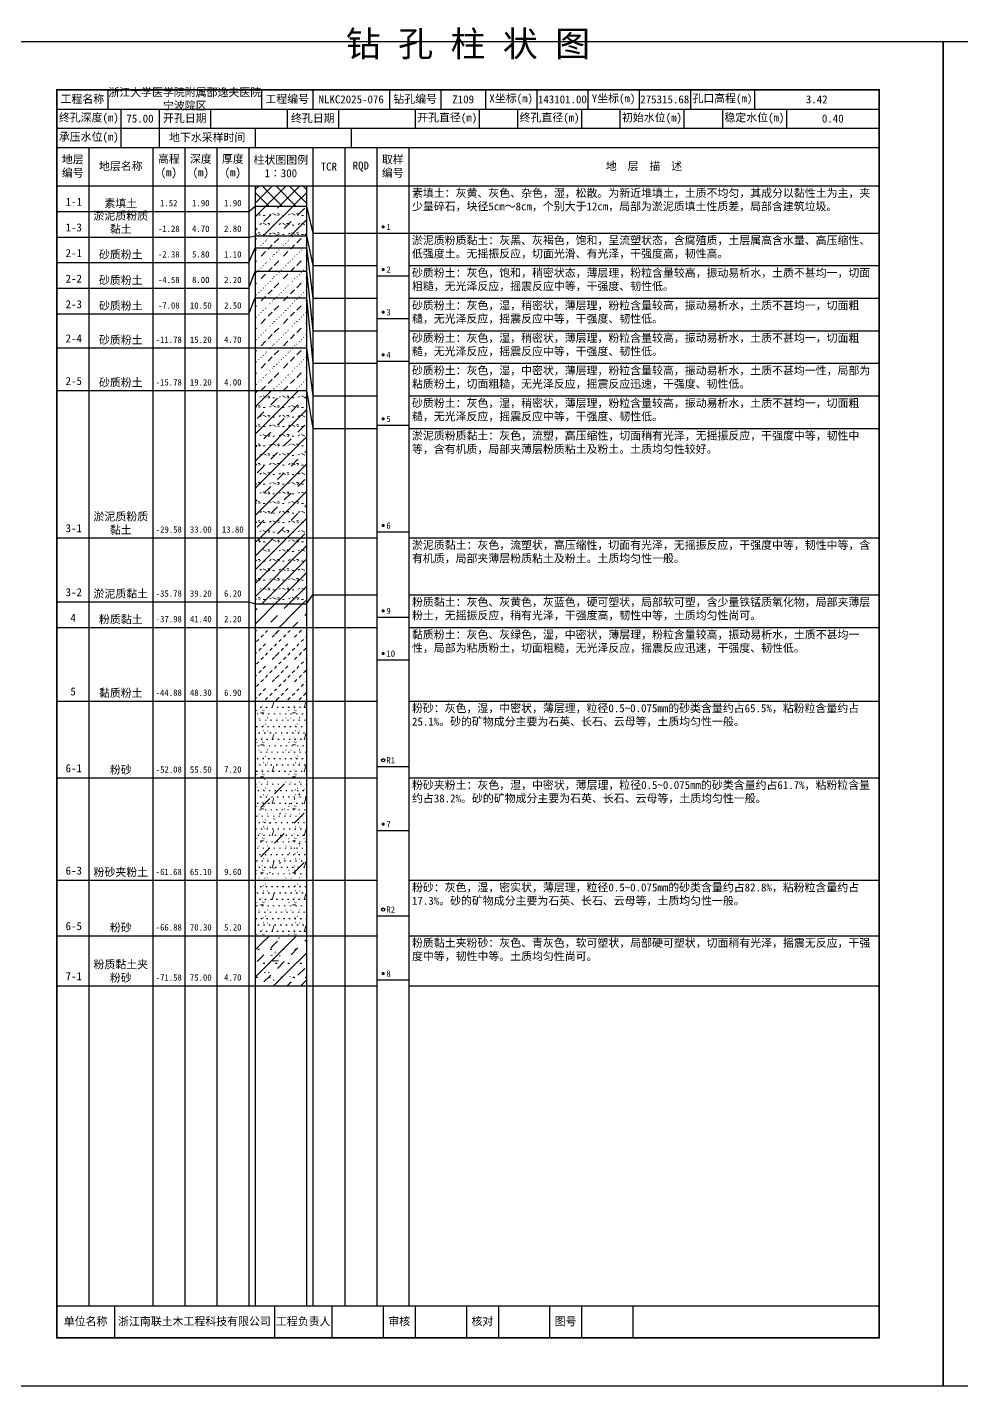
# Model space of a CAD drawing. Extents: x 297 to 65340, y 0 to 425.
# Drawn here: x 64756.7 to 65048.8, y 0 to 424.6 of the extents above; entities that cross this region are included whole.
import ezdxf
from ezdxf.enums import TextEntityAlignment as Align

# ---------------------------------------------------------------- set-up
doc = ezdxf.new("R2010")
doc.units = 0
doc.layers.get('0').update_dxf_attribs({"linetype": 'CONTINUOUS'})
doc.layers.add('FRAME', color=7, linetype='CONTINUOUS')
doc.layers.add('STRATUM', color=7, linetype='CONTINUOUS')
doc.layers.add('HATCH', color=7, linetype='CONTINUOUS', lineweight=13)
doc.styles.add('ST', font='')
doc.styles.get('ST').set_extended_font_data('SimSun')
pattern_1 = [(45, (0, 0), (-4.2426407, 4.2426407), [10, 0]), (45, (1.061, -3.182), (-2.12132034, 6.36396103), [3, -3]), (26.565, (1.0741, -0.2536), (5.99982296, 5.99981224), [0.567, -12.849]), (0, (0.507, -0.2536), (0, 6), [0.567, -5.433]), (26.565, (-1.5813, 0), (5.99982296, 5.99981224), [0.567, -12.849]), (0, (-1.074, 0.2536), (0, 6), [0.567, -5.433]), (153.435, (0.5071, -0.2536), (-5.9998176, -5.36e-06), [1.134, -12.2826]), (26.565, (4.0741, 2.7464), (5.99982296, 5.99981224), [0.567, -12.849]), (0, (3.507, 2.7464), (0, 6), [0.567, -5.433]), (26.565, (1.4187, 3), (5.99982296, 5.99981224), [0.567, -12.849]), (0, (1.926, 3.2536), (0, 6), [0.567, -5.433]), (153.435, (3.5071, 2.7464), (-5.9998176, -5.36e-06), [1.134, -12.2826])]
pattern_2 = [(45.000006, (0, 0), (-7.3e-07, 6.99998237), [1.971956, -7.927535]), (45.000006, (2.813, 2.829), (-7.3e-07, 6.99998237), [1.99367, -7.905828]), (45.000006, (5.0675, 5.082), (-7.3e-07, 6.99998237), [1.813609, -8.085882]), (26.565052, (0, 3.5), (7.00000042, 7.00000017), [0.0965, -15.555976]), (36.869899, (0.7, 4.2), (6.999999835, 7.000000165), [0.197747, -34.802253]), (315.00001, (3.5, 6.976), (6.99998237, 1.22e-06), [0.033054, -9.866441]), (26.565052, (3.5, 0), (7.00000042, 7.00000017), [0.144749, -15.507727]), (26.565052, (4.2, 0.7), (7.00000042, 7.00000017), [0.10528, -15.547196]), (90.000004, (4.55, 1.05), (-7, -5e-07), [0.028767, -6.971233]), (26.565052, (4.9, 1.4), (7.00000042, 7.00000017), [0.091014, -31.213938]), (36.869899, (5.6, 2.1), (6.999999835, 7.000000165), [0.110692, -34.889308]), (45.000002, (6.3, 2.8), (-2.4e-07, 6.99998237), [0.109112, -9.790383]), (315.00001, (6.914, 3.548), (6.99998237, 1.22e-06), [0.033054, -9.866441]), (36.869898, (1.4, 4.9), (6.999999957, 7.000000043), [0.10224, -34.89776]), (53.130103, (2.1, 5.6), (13.999999763, 21.000000158), [0.134384, -34.865616]), (53.130103, (2.8, 6.3), (13.999999763, 21.000000158), [0.126246, -34.873754])]
pattern_3 = [(45, (0, 0), (-4.2426407, 4.2426407), [10, 0]), (45, (1.061, -3.182), (-2.12132034, 6.36396103), [3, -3])]
pattern_4 = [(82.875, (-0.8346, -1.206), (0.00036925, 10.000176442), [0.08929, -80.53371]), (143.13, (-0.7336, -1.2818), (-29.99996427, 20.00005359), [0.12627, -49.87373]), (172.875, (-0.5564, -1.304), (-70.000245666, 9.999660329), [0.17857, -80.44443]), (206.565, (-0.378, -1.2147), (-9.99970493, -9.99968706), [0.19954, -22.16046]), (243.435, (-0.2887, -1.0363), (8.93e-06, -9.999696), [0.19954, -22.16146]), (255.964, (-0.1994, -0.679), (-0.000200045, -9.99950129), [0.36813, -40.86287]), (255.964, (0.1106, 0.561), (-0.000200045, -9.99950129), [1.27838, -39.95262]), (255.964, (0.179, 0.835), (-0.000200045, -9.99950129), [0.28235, -40.94865]), (216.87, (0.3694, 1.0892), (-9.999982136, -10.000017864), [0.12627, -49.87373]), (243.435, (0.2683, 1.0135), (8.93e-06, -9.999696), [0.19954, -22.16146]), (206.565, (0.548, 1.1785), (-9.99970493, -9.99968706), [0.19954, -22.16046]), (172.875, (0.725, 1.1563), (-70.000245666, 9.999660329), [0.17857, -80.44443]), (143.13, (0.826, 1.0806), (-29.99996427, 20.00005359), [0.12627, -49.87373]), (82.875, (0.815, 0.992), (0.00036925, 10.000176442), [0.08929, -80.53371]), (0, (-0.33, 0.34), (0, 10), [0.89286, -9.10714]), (0, (0.025, 0), (1, 2), [0, -1.75]), (0, (0, 0.025), (1, 2), [0, -1.75]), (0, (0, 0), (1, 2), [0, -1.75]), (0, (-0.025, 0), (1, 2), [0, -1.75]), (0, (0, -0.025), (1, 2), [0, -1.75])]

# ---------------------------------------------------------------- blocks, each defined once
blk = doc.blocks.new('SolidCircle')
at = {"const_width": 0.5}
blk.add_lwpolyline([(-0.25, 0, 1), (0.25, 0, 1)], format="xyb", close=True, dxfattribs=at)

msp = doc.modelspace()

# ---------------------------------------------------------------- hatches: boundary and pattern name
at = {"layer": 'HATCH'}
h = msp.add_hatch(dxfattribs=at)
h.set_pattern_fill('STT', color=256, style=0)
h.set_pattern_definition([(45, (0, 0), (-2.12132034, 2.12132034), [10, 0]), (135, (0, 0), (-2.12132034, -2.12132034), [10, 0])])
h.paths.add_polyline_path([(64844, 375), (64828, 375), (64828, 368.67), (64844, 368.67)])
h = msp.add_hatch(dxfattribs=at)
h.set_pattern_fill('YNFNT', color=256, style=0)
h.set_pattern_definition(pattern_1)
h.paths.add_polyline_path([(64844, 368.67), (64828, 368.67), (64828, 359.33), (64844, 359.33)])
h = msp.add_hatch(dxfattribs=at)
h.set_pattern_fill('SZFT', color=256, style=0)
h.set_pattern_definition(pattern_2)
h.paths.add_polyline_path([(64844, 359.33), (64828, 359.33), (64828, 355.67), (64844, 355.67)])
h = msp.add_hatch(dxfattribs=at)
h.set_pattern_fill('SZFT', color=256, style=0)
h.set_pattern_definition(pattern_2)
h.paths.add_polyline_path([(64844, 355.67), (64828, 355.67), (64828, 348.33), (64844, 348.33)])
h = msp.add_hatch(dxfattribs=at)
h.set_pattern_fill('SZFT', color=256, style=0)
h.set_pattern_definition(pattern_2)
h.paths.add_polyline_path([(64844, 348.33), (64828, 348.33), (64828, 340), (64844, 340)])
h = msp.add_hatch(dxfattribs=at)
h.set_pattern_fill('SZFT', color=256, style=0)
h.set_pattern_definition(pattern_2)
h.paths.add_polyline_path([(64844, 340), (64828, 340), (64828, 324.33), (64844, 324.33)])
h = msp.add_hatch(dxfattribs=at)
h.set_pattern_fill('SZFT', color=256, style=0)
h.set_pattern_definition(pattern_2)
h.paths.add_polyline_path([(64844, 324.33), (64828, 324.33), (64828, 311), (64844, 311)])
h = msp.add_hatch(dxfattribs=at)
h.set_pattern_fill('YNFNT', color=256, style=0)
h.set_pattern_definition(pattern_1)
h.paths.add_polyline_path([(64844, 311), (64828, 311), (64828, 265), (64844, 265)])
h = msp.add_hatch(dxfattribs=at)
h.set_pattern_fill('YNNT', color=256, style=0)
h.set_pattern_definition([(45, (0, 0), (-2.12132034, 2.12132034), [10, 0]), (26.565, (1.0741, -0.2536), (5.99982296, 5.99981224), [0.567, -12.849]), (0, (0.507, -0.2536), (0, 6), [0.567, -5.433]), (26.565, (-1.5813, 0), (5.99982296, 5.99981224), [0.567, -12.849]), (0, (-1.074, 0.2536), (0, 6), [0.567, -5.433]), (153.435, (0.5071, -0.2536), (-5.9998176, -5.36e-06), [1.134, -12.2826]), (26.565, (4.0741, 2.7464), (5.99982296, 5.99981224), [0.567, -12.849]), (0, (3.507, 2.7464), (0, 6), [0.567, -5.433]), (26.565, (1.4187, 3), (5.99982296, 5.99981224), [0.567, -12.849]), (0, (1.926, 3.2536), (0, 6), [0.567, -5.433]), (153.435, (3.5071, 2.7464), (-5.9998176, -5.36e-06), [1.134, -12.2826])])
h.paths.add_polyline_path([(64844, 265), (64828, 265), (64828, 244.33), (64844, 244.33)])
h = msp.add_hatch(dxfattribs=at)
h.set_pattern_fill('FZNT', color=256, style=0)
h.set_pattern_definition(pattern_3)
h.paths.add_polyline_path([(64844, 244.33), (64828, 244.33), (64828, 237), (64844, 237)])
h = msp.add_hatch(dxfattribs=at)
h.set_pattern_fill('NZFT', color=256, style=0)
h.set_pattern_definition([(45.000005, (0, 0), (-6e-07, 6.99998237), [0.947297, -8.952198]), (45.000005, (1.4, 1.4), (-6e-07, 6.99998237), [0.986898, -8.912597]), (45.000005, (2.8, 2.8), (-6e-07, 6.99998237), [1.060182, -8.839313]), (45.000005, (4.2, 4.2), (-6e-07, 6.99998237), [0.949178, -8.950318]), (45.000005, (5.6, 5.6), (-6e-07, 6.99998237), [1.036501, -8.862994]), (45.000005, (3.5, 0), (-6e-07, 6.99998237), [1.013348, -8.886147]), (45.000005, (4.9, 1.4), (-6e-07, 6.99998237), [1.078956, -12.120371]), (45.000005, (6.3, 2.8), (-6e-07, 6.99998237), [0.998824, -8.900671]), (45.000003, (0.7, 4.2), (-3.7e-07, 6.99998237), [1.05533, -8.844165]), (45.000003, (2.1, 5.6), (-3.7e-07, 6.99998237), [1.036501, -8.862994])])
h.paths.add_polyline_path([(64844, 237), (64828, 237), (64828, 214), (64844, 214)])
h = msp.add_hatch(dxfattribs=at)
h.set_pattern_fill('FS', color=256, style=0)
h.set_pattern_definition(pattern_4)
h.paths.add_polyline_path([(64844, 214), (64828, 214), (64828, 190), (64844, 190)])
h = msp.add_hatch(dxfattribs=at)
h.set_pattern_fill('FS', color=256, style=0)
h.set_pattern_definition(pattern_4)
h.paths.add_polyline_path([(64844, 190), (64828, 190), (64828, 158), (64844, 158)])
h = msp.add_hatch(dxfattribs=at)
h.set_pattern_fill('SZFT', color=256, scale=2.2, style=0)
h.set_pattern_definition([(45.000006, (0, 0), (-1.6e-06, 15.3999612), [4.3383032, -17.440577]), (45.000006, (6.188, 6.223), (-1.6e-06, 15.3999612), [4.386074, -17.3928216]), (45.000006, (11.148, 11.181), (-1.6e-06, 15.3999612), [3.9899398, -17.7889404]), (26.565052, (0, 7.7), (15.4000009, 15.4000004), [0.2123, -34.2231472]), (36.869899, (1.54, 9.24), (15.39999964, 15.40000036), [0.4350434, -76.5649566]), (315.00001, (7.7, 15.347), (15.3999612, 2.7e-06), [0.0727188, -21.7061702]), (26.565052, (7.7, 0), (15.4000009, 15.4000004), [0.3184478, -34.1169994]), (26.565052, (9.24, 1.54), (15.4000009, 15.4000004), [0.231616, -34.2038312]), (90.000004, (10.01, 2.31), (-15.4, -1e-06), [0.0632874, -15.3367126]), (26.565052, (10.78, 3.08), (15.4000009, 15.4000004), [0.200231, -68.6706636]), (36.869899, (12.32, 4.62), (15.39999964, 15.40000036), [0.2435224, -76.7564776]), (45.000002, (13.86, 6.16), (-5e-07, 15.3999612), [0.2400464, -21.5388426]), (315.00001, (15.211, 7.805), (15.3999612, 2.7e-06), [0.0727188, -21.7061702]), (36.869898, (3.08, 10.78), (15.3999999, 15.4000001), [0.224928, -76.775072]), (53.130103, (4.62, 12.32), (30.79999948, 46.20000035), [0.2956448, -76.7043552]), (53.130103, (6.16, 13.86), (30.79999948, 46.20000035), [0.2777412, -76.7222588])])
h.paths.add_polyline_path([(64844, 190), (64828, 190), (64828, 158), (64844, 158)])
h = msp.add_hatch(dxfattribs=at)
h.set_pattern_fill('FS', color=256, style=0)
h.set_pattern_definition(pattern_4)
h.paths.add_polyline_path([(64844, 158), (64828, 158), (64828, 140.67), (64844, 140.67)])
h = msp.add_hatch(dxfattribs=at)
h.set_pattern_fill('FZNT', color=256, style=0)
h.set_pattern_definition(pattern_3)
h.paths.add_polyline_path([(64844, 140.67), (64828, 140.67), (64828, 125), (64844, 125)])
h = msp.add_hatch(dxfattribs=at)
h.set_pattern_fill('FS', color=256, scale=2.2, style=0)
h.set_pattern_definition([(82.875, (-1.8361, -2.6533), (0.00081235, 22.00038817), [0.196438, -177.174162]), (143.13, (-1.614, -2.82), (-65.9999214, 44.0001179), [0.277794, -109.722206]), (172.875, (-1.224, -2.8687), (-154.00054047, 21.99925272), [0.392854, -176.977746]), (206.565, (-0.831, -2.672), (-21.9993508, -21.9993115), [0.438988, -48.753012]), (243.435, (-0.635, -2.28), (1.96e-05, -21.9993312), [0.438988, -48.755212]), (255.964, (-0.4387, -1.494), (-0.0004401, -21.99890283), [0.809886, -89.898314]), (255.964, (0.2434, 1.2344), (-0.0004401, -21.99890283), [2.812436, -87.895764]), (255.964, (0.394, 1.837), (-0.0004401, -21.99890283), [0.62117, -90.08703]), (216.87, (0.8126, 2.3963), (-21.9999607, -22.0000393), [0.277794, -109.722206]), (243.435, (0.59, 2.23), (1.96e-05, -21.9993312), [0.438988, -48.755212]), (206.565, (1.205, 2.593), (-21.9993508, -21.9993115), [0.438988, -48.753012]), (172.875, (1.595, 2.544), (-154.00054047, 21.99925272), [0.392854, -176.977746]), (143.13, (1.8173, 2.3772), (-65.9999214, 44.0001179), [0.277794, -109.722206]), (82.875, (1.793, 2.1823), (0.00081235, 22.00038817), [0.196438, -177.174162]), (0, (-0.725, 0.748), (0, 22), [1.964292, -20.035708]), (0, (0.055, 0), (2.2, 4.4), [0, -3.85]), (0, (0, 0.055), (2.2, 4.4), [0, -3.85]), (0, (0, 0), (2.2, 4.4), [0, -3.85]), (0, (-0.055, 0), (2.2, 4.4), [0, -3.85]), (0, (0, -0.055), (2.2, 4.4), [0, -3.85])])
h.paths.add_polyline_path([(64844, 140.67), (64828, 140.67), (64828, 125), (64844, 125)])

# ---------------------------------------------------------------- linework, layer by layer
at = {"layer": 'FRAME', "color": 245, "linetype": 'Continuous'}
for points in [[(64746, 0), (65043, 0), (65043, 420), (64746, 420)], [(65043, 0), (65340, 0), (65340, 420), (65043, 420)]]:
    msp.add_lwpolyline(points, close=True, dxfattribs=at)
at = {"layer": 'FRAME', "linetype": 'Continuous', "const_width": 0.5}
msp.add_lwpolyline([(64766, 15), (65023, 15), (65023, 405), (64766, 405)], close=True, dxfattribs=at)
at = {"layer": 'FRAME', "color": 0, "linetype": 'Continuous'}
for points in [[(64782, 405), (64782, 399)], [(64830, 405), (64830, 399)], [(64846, 405), (64846, 399)], [(64870, 405), (64870, 399)], [(64886, 405), (64886, 399)], [(64900, 405), (64900, 399)], [(64916, 405), (64916, 399)], [(64932, 405), (64932, 399)], [(64948, 405), (64948, 399)], [(64964, 405), (64964, 399)], [(64984, 405), (64984, 399)], [(65023, 405), (65023, 399)], [(64766, 399), (65023, 399)], [(64786, 399), (64786, 393)], [(64798, 399), (64798, 393)], [(64814, 399), (64814, 393)], [(64838, 399), (64838, 393)], [(64854, 399), (64854, 393)], [(64878, 399), (64878, 393)], [(64898, 399), (64898, 393)], [(64910, 399), (64910, 393)], [(64930, 399), (64930, 393)], [(64942, 399), (64942, 393)], [(64962, 399), (64962, 393)], [(64974, 399), (64974, 393)], [(64994, 399), (64994, 393)], [(65023, 399), (65023, 393)], [(64766, 393), (65023, 393)], [(64786, 393), (64786, 387)], [(64798, 393), (64798, 387)], [(64828, 393), (64828, 387)], [(64858, 393), (64858, 387)], [(64766, 387), (65023, 387)], [(64776, 387), (64776, 25)], [(64796, 387), (64796, 25)], [(64806, 387), (64806, 25)], [(64816, 387), (64816, 25)], [(64826, 387), (64826, 25)], [(64846, 387), (64846, 25)], [(64856, 387), (64856, 25)], [(64866, 387), (64866, 25)], [(64876, 387), (64876, 25)], [(65023, 387), (65023, 25)], [(64766, 375), (65023, 375)], [(64828, 375), (64828, 25)], [(64844, 375), (64844, 25)], [(64766, 25), (65023, 25)], [(64784, 25), (64784, 15)], [(64834, 25), (64834, 15)], [(64852, 25), (64852, 15)], [(64868, 25), (64868, 15)], [(64878, 25), (64878, 15)], [(64894, 25), (64894, 15)], [(64904, 25), (64904, 15)], [(64920, 25), (64920, 15)], [(64930, 25), (64930, 15)], [(64946, 25), (64946, 15)]]:
    msp.add_lwpolyline(points, dxfattribs=at)
at = {"layer": 'STRATUM', "linetype": 'Continuous'}
for points in [[(64766, 367), (64776, 367)], [(64776, 367), (64796, 367)], [(64796, 367), (64806, 367)], [(64806, 367), (64816, 367)], [(64816, 367), (64826, 367)], [(64826, 367), (64828, 368.67), (64844, 368.67), (64846, 360.23)], [(64766, 359), (64776, 359)], [(64776, 359), (64796, 359)], [(64796, 359), (64806, 359)], [(64806, 359), (64816, 359)], [(64816, 359), (64826, 359)], [(64826, 359), (64828, 359.33), (64844, 359.33), (64846, 350.06)], [(64846, 360.23), (64856, 360.23)], [(64856, 360.23), (64866, 360.23)], [(64866, 360.17), (64876, 360.17)], [(64876, 360.23), (65023, 360.23)], [(64826, 351), (64828, 355.67), (64844, 355.67), (64846, 339.88)], [(64766, 351), (64776, 351)], [(64776, 351), (64796, 351)], [(64796, 351), (64806, 351)], [(64806, 351), (64816, 351)], [(64816, 351), (64826, 351)], [(64826, 343), (64828, 348.33), (64844, 348.33), (64846, 329.7)], [(64846, 350.06), (64856, 350.06)], [(64856, 350.06), (64866, 350.06)], [(64876, 350.06), (65023, 350.06)], [(64866, 346.83), (64876, 346.83)], [(64766, 343), (64776, 343)], [(64776, 343), (64796, 343)], [(64796, 343), (64806, 343)], [(64806, 343), (64816, 343)], [(64816, 343), (64826, 343)], [(64826, 335), (64828, 340), (64844, 340), (64846, 319.53)], [(64846, 339.88), (64856, 339.88)], [(64856, 339.88), (64866, 339.88)], [(64876, 339.88), (65023, 339.88)], [(64766, 335), (64776, 335)], [(64776, 335), (64796, 335)], [(64796, 335), (64806, 335)], [(64806, 335), (64816, 335)], [(64816, 335), (64826, 335)], [(64866, 333.5), (64876, 333.5)], [(64846, 329.7), (64856, 329.7)], [(64856, 329.7), (64866, 329.7)], [(64876, 329.7), (65023, 329.7)], [(64766, 324.33), (64776, 324.33)], [(64776, 324.33), (64796, 324.33)], [(64796, 324.33), (64806, 324.33)], [(64806, 324.33), (64816, 324.33)], [(64816, 324.33), (64826, 324.33)], [(64826, 324.33), (64828, 324.33), (64844, 324.33), (64846, 309.35)], [(64846, 319.53), (64856, 319.53)], [(64856, 319.53), (64866, 319.53)], [(64866, 320.17), (64876, 320.17)], [(64876, 319.53), (65023, 319.53)], [(64766, 311), (64776, 311)], [(64776, 311), (64796, 311)], [(64796, 311), (64806, 311)], [(64806, 311), (64816, 311)], [(64816, 311), (64826, 311)], [(64826, 311), (64828, 311), (64844, 311), (64846, 299.17)], [(64846, 309.35), (64856, 309.35)], [(64856, 309.35), (64866, 309.35)], [(64876, 309.35), (65023, 309.35)], [(64846, 299.17), (64856, 299.17)], [(64856, 299.17), (64866, 299.17)], [(64866, 300.17), (64876, 300.17)], [(64876, 299.17), (65023, 299.17)], [(64766, 265), (64776, 265)], [(64776, 265), (64796, 265)], [(64796, 265), (64806, 265)], [(64806, 265), (64816, 265)], [(64816, 265), (64826, 265)], [(64826, 265), (64828, 265), (64844, 265), (64846, 265)], [(64846, 265), (64856, 265)], [(64856, 265), (64866, 265)], [(64866, 266.83), (64876, 266.83)], [(64876, 265), (65023, 265)], [(64826, 245), (64828, 244.33), (64844, 244.33), (64846, 247.18)], [(64846, 247.18), (64856, 247.18)], [(64856, 247.18), (64866, 247.18)], [(64876, 247.18), (65023, 247.18)], [(64766, 245), (64776, 245)], [(64776, 245), (64796, 245)], [(64796, 245), (64806, 245)], [(64806, 245), (64816, 245)], [(64816, 245), (64826, 245)], [(64866, 240.17), (64876, 240.17)], [(64766, 237), (64776, 237)], [(64776, 237), (64796, 237)], [(64796, 237), (64806, 237)], [(64806, 237), (64816, 237)], [(64816, 237), (64826, 237)], [(64826, 237), (64828, 237), (64844, 237), (64846, 237)], [(64846, 237), (64856, 237)], [(64856, 237), (64866, 237)], [(64876, 237), (65023, 237)], [(64866, 226.83), (64876, 226.83)], [(64766, 214), (64776, 214)], [(64776, 214), (64796, 214)], [(64796, 214), (64806, 214)], [(64806, 214), (64816, 214)], [(64816, 214), (64826, 214)], [(64826, 214), (64828, 214), (64844, 214), (64846, 214)], [(64846, 214), (64856, 214)], [(64856, 214), (64866, 214)], [(64876, 214), (65023, 214)], [(64866, 193.5), (64876, 193.5)], [(64766, 190), (64776, 190)], [(64776, 190), (64796, 190)], [(64796, 190), (64806, 190)], [(64806, 190), (64816, 190)], [(64816, 190), (64826, 190)], [(64826, 190), (64828, 190), (64844, 190), (64846, 190)], [(64846, 190), (64856, 190)], [(64856, 190), (64866, 190)], [(64876, 190), (65023, 190)], [(64866, 173.5), (64876, 173.5)], [(64766, 158), (64776, 158)], [(64776, 158), (64796, 158)], [(64796, 158), (64806, 158)], [(64806, 158), (64816, 158)], [(64816, 158), (64826, 158)], [(64826, 158), (64828, 158), (64844, 158), (64846, 158)], [(64846, 158), (64856, 158)], [(64856, 158), (64866, 158)], [(64876, 158), (65023, 158)], [(64866, 146.83), (64876, 146.83)], [(64766, 140.67), (64776, 140.67)], [(64776, 140.67), (64796, 140.67)], [(64796, 140.67), (64806, 140.67)], [(64806, 140.67), (64816, 140.67)], [(64816, 140.67), (64826, 140.67)], [(64826, 140.67), (64828, 140.67), (64844, 140.67), (64846, 140.67)], [(64846, 140.67), (64856, 140.67)], [(64856, 140.67), (64866, 140.67)], [(64876, 140.67), (65023, 140.67)], [(64766, 125), (64776, 125)], [(64776, 125), (64796, 125)], [(64796, 125), (64806, 125)], [(64806, 125), (64816, 125)], [(64816, 125), (64826, 125)], [(64826, 125), (64828, 125), (64844, 125), (64846, 125)], [(64846, 125), (64856, 125)], [(64856, 125), (64866, 125)], [(64866, 126.83), (64876, 126.83)], [(64876, 125), (65023, 125)]]:
    msp.add_lwpolyline(points, dxfattribs=at)
at = {"layer": 'STRATUM'}
for centre in [(64868, 195.5), (64868, 148.83)]:
    msp.add_circle(centre, 0.5, dxfattribs=at)

# ---------------------------------------------------------------- block references
for p in [(64868, 362.17), (64868, 348.83), (64868, 335.5), (64868, 322.17), (64868, 302.17), (64868, 268.83), (64868, 242.17), (64868, 228.83), (64868, 175.5), (64868, 128.83)]:
    msp.add_blockref('SolidCircle', p, dxfattribs=at)

# ---------------------------------------------------------------- texts
at = {"layer": 'FRAME', "style": 'ST'}
msp.add_text('钻 孔 柱 状 图', height=8, dxfattribs=at).set_placement((64894.5, 413), align=Align.BOTTOM_CENTER)
at = {"layer": 'FRAME', "char_height": 2.5, "attachment_point": 5, "style": 'ST'}
for s, insert, width in [('工程名称', (64774, 402), 16), ('浙江大学医学院附属邵逸夫医院宁波院区', (64806, 402), 48), ('工程编号', (64838, 402), 16), ('钻孔编号', (64878, 402), 16), ('X坐标(m)', (64908, 402), 16), ('Y坐标(m)', (64940, 402), 16), ('孔口高程(m)', (64974, 402), 20), ('NLKC2025-076', (64858, 402), 24), ('Z109', (64893, 402), 14), ('143101.00', (64924, 402), 16), ('275315.68', (64956, 402), 16), ('3.42', (65003.5, 402), 39), ('终孔深度(m)', (64776, 396), 20), ('75.00', (64792, 396), 12), ('开孔日期', (64806, 396), 16), ('终孔日期', (64846, 396), 16), ('开孔直径(m)', (64888, 396), 20), ('终孔直径(m)', (64920, 396), 20), ('初始水位(m)', (64952, 396), 20), ('稳定水位(m)', (64984, 396), 20), ('0.40', (65008.5, 396), 29), ('承压水位(m)', (64776, 390), 20), ('地下水采样时间', (64813, 390), 30), ('地层编号', (64771, 381), 10), ('地层名称', (64786, 381), 20), ('高程\\P(m)', (64801, 381), 10), ('深度\\P(m)', (64811, 381), 10), ('厚度\\P(m)', (64821, 381), 10), ('柱状图图例\\P1∶300', (64836, 381), 20), ('TCR', (64851, 381), 10), ('RQD', (64861, 381), 10), ('取样编号', (64871, 381), 10), ('地  层  描  述', (64949.5, 381), 147), ('单位名称', (64775, 20), 18), ('浙江南联土木工程科技有限公司', (64809, 20), 50), ('工程负责人', (64843, 20), 18), ('审核', (64873, 20), 10), ('核对', (64899, 20), 10), ('图号', (64925, 20), 10)]:
    msp.add_mtext(s, dxfattribs=dict(at, insert=insert, width=width))
at = {"layer": 'STRATUM', "style": 'ST'}
for s, height, p in [('1-1', 2.5, (64768.75, 370)), ('1-3', 2.5, (64768.75, 362)), ('1', 2, (64869, 362.17)), ('2-1', 2.5, (64768.75, 354)), ('2', 2, (64869, 348.83)), ('2-2', 2.5, (64768.75, 346)), ('2-3', 2.5, (64768.75, 338)), ('3', 2, (64869, 335.5)), ('2-4', 2.5, (64768.75, 327.33)), ('4', 2, (64869, 322.17)), ('2-5', 2.5, (64768.75, 314)), ('5', 2, (64869, 302.17)), ('3-1', 2.5, (64768.75, 268)), ('6', 2, (64869, 268.83)), ('3-2', 2.5, (64768.75, 248)), ('9', 2, (64869, 242.17)), ('4', 2.5, (64770.25, 240)), ('10', 2, (64869, 228.83)), ('5', 2.5, (64770.25, 217)), ('R1', 2, (64869, 195.5)), ('6-1', 2.5, (64768.75, 193)), ('7', 2, (64869, 175.5)), ('6-3', 2.5, (64768.75, 161)), ('R2', 2, (64869, 148.83)), ('6-5', 2.5, (64768.75, 143.67)), ('7-1', 2.5, (64768.75, 128)), ('8', 2, (64869, 128.83))]:
    msp.add_text(s, height=height, dxfattribs=at).set_placement(p, align=Align.MIDDLE_LEFT)
for s, p in [('1.52', (64801, 368)), ('1.90', (64811, 368)), ('1.90', (64821, 368)), ('-1.28', (64801, 360)), ('4.70', (64811, 360)), ('2.80', (64821, 360)), ('-2.38', (64801, 352)), ('5.80', (64811, 352)), ('1.10', (64821, 352)), ('-4.58', (64801, 344)), ('8.00', (64811, 344)), ('2.20', (64821, 344)), ('-7.08', (64801, 336)), ('10.50', (64811, 336)), ('2.50', (64821, 336)), ('-11.78', (64801, 325.33)), ('15.20', (64811, 325.33)), ('4.70', (64821, 325.33)), ('-15.78', (64801, 312)), ('19.20', (64811, 312)), ('4.00', (64821, 312)), ('-29.58', (64801, 266)), ('33.00', (64811, 266)), ('13.80', (64821, 266)), ('-35.78', (64801, 246)), ('39.20', (64811, 246)), ('6.20', (64821, 246)), ('-37.98', (64801, 238)), ('41.40', (64811, 238)), ('2.20', (64821, 238)), ('-44.88', (64801, 215)), ('48.30', (64811, 215)), ('6.90', (64821, 215)), ('-52.08', (64801, 191)), ('55.50', (64811, 191)), ('7.20', (64821, 191)), ('-61.68', (64801, 159)), ('65.10', (64811, 159)), ('9.60', (64821, 159)), ('-66.88', (64801, 141.67)), ('70.30', (64811, 141.67)), ('5.20', (64821, 141.67)), ('-71.58', (64801, 126)), ('75.00', (64811, 126)), ('4.70', (64821, 126))]:
    msp.add_text(s, height=2, dxfattribs=at).set_placement(p, align=Align.BOTTOM_CENTER)
at = {"layer": 'STRATUM', "char_height": 2.5, "style": 'ST'}
for s, insert, width, attachment_point in [('素填土：灰黄、灰色、杂色，湿，松散。为新近堆填土，土质不均匀，其成分以黏性土为主，夹少量碎石，块径5cm～8cm，个别大于12cm，局部为淤泥质填土性质差，局部含建筑垃圾。', (64877, 374), 146, 1), ('素填土', (64786, 368), 20, 8), ('淤泥质粉质黏土', (64786, 360), 20, 8), ('淤泥质粉质黏土：灰黑、灰褐色，饱和，呈流塑状态，含腐殖质，土层属高含水量、高压缩性、低强度土。无摇振反应，切面光滑、有光泽，干强度高，韧性高。', (64877, 359.23), 146, 1), ('砂质粉土', (64786, 352), 20, 8), ('砂质粉土：灰色，饱和，稍密状态，薄层理，粉粒含量较高，振动易析水，土质不甚均一，切面粗糙，无光泽反应，摇震反应中等，干强度、韧性低。', (64877, 349.06), 146, 1), ('砂质粉土', (64786, 344), 20, 8), ('砂质粉土', (64786, 336), 20, 8), ('砂质粉土：灰色，湿，稍密状，薄层理，粉粒含量较高，振动易析水，土质不甚均一，切面粗糙，无光泽反应，摇震反应中等，干强度、韧性低。', (64877, 338.88), 146, 1), ('砂质粉土', (64786, 325.33), 20, 8), ('砂质粉土：灰色，湿，稍密状，薄层理，粉粒含量较高，振动易析水，土质不甚均一，切面粗糙，无光泽反应，摇震反应中等，干强度、韧性低。', (64877, 328.7), 146, 1), ('砂质粉土：灰色，湿，中密状，薄层理，粉粒含量较高，振动易析水，土质不甚均一性，局部为粘质粉土，切面粗糙，无光泽反应，摇震反应迅速，干强度、韧性低。', (64877, 318.53), 146, 1), ('砂质粉土', (64786, 312), 20, 8), ('砂质粉土：灰色，湿，稍密状，薄层理，粉粒含量较高，振动易析水，土质不甚均一，切面粗糙，无光泽反应，摇震反应中等，干强度、韧性低。', (64877, 308.35), 146, 1), ('淤泥质粉质黏土：灰色，流塑，高压缩性，切面稍有光泽，无摇振反应，干强度中等，韧性中等，含有机质，局部夹薄层粉质粘土及粉土。土质均匀性较好。', (64877, 298.17), 146, 1), ('淤泥质粉质黏土', (64786, 266), 20, 8), ('淤泥质黏土：灰色，流塑状，高压缩性，切面有光泽，无摇振反应，干强度中等，韧性中等，含有机质，局部夹薄层粉质粘土及粉土。土质均匀性一般。', (64877, 264), 146, 1), ('淤泥质黏土', (64786, 246), 20, 8), ('粉质黏土：灰色、灰黄色，灰蓝色，硬可塑状，局部软可塑，含少量铁锰质氧化物，局部夹薄层粉土，无摇振反应，稍有光泽，干强度高，韧性中等，土质均匀性尚可。', (64877, 246.18), 146, 1), ('粉质黏土', (64786, 238), 20, 8), ('黏质粉土：灰色、灰绿色，湿，中密状，薄层理，粉粒含量较高，振动易析水，土质不甚均一性，局部为粘质粉土，切面粗糙，无光泽反应，摇震反应迅速，干强度、韧性低。', (64877, 236), 146, 1), ('黏质粉土', (64786, 215), 20, 8), ('粉砂：灰色，湿，中密状，薄层理，粒径0.5~0.075mm的砂类含量约占65.5%，粘粉粒含量约占25.1%。砂的矿物成分主要为石英、长石、云母等，土质均匀性一般。', (64877, 213), 146, 1), ('粉砂', (64786, 191), 20, 8), ('粉砂夹粉土：灰色，湿，中密状，薄层理，粒径0.5~0.075mm的砂类含量约占61.7%，粘粉粒含量约占38.2%。砂的矿物成分主要为石英、长石、云母等，土质均匀性一般。', (64877, 189), 146, 1), ('粉砂夹粉土', (64786, 159), 20, 8), ('粉砂：灰色，湿，密实状，薄层理，粒径0.5~0.075mm的砂类含量约占82.8%，粘粉粒含量约占17.3%。砂的矿物成分主要为石英、长石、云母等，土质均匀性一般。', (64877, 157), 146, 1), ('粉砂', (64786, 141.67), 20, 8), ('粉质黏土夹粉砂：灰色、青灰色，软可塑状，局部硬可塑状，切面稍有光泽，摇震无反应，干强度中等，韧性中等。土质均匀性尚可。', (64877, 139.67), 146, 1), ('粉质黏土夹粉砂', (64786, 126), 20, 8)]:
    msp.add_mtext(s, dxfattribs=dict(at, insert=insert, width=width, attachment_point=attachment_point))

doc.saveas('drawing.dxf')
